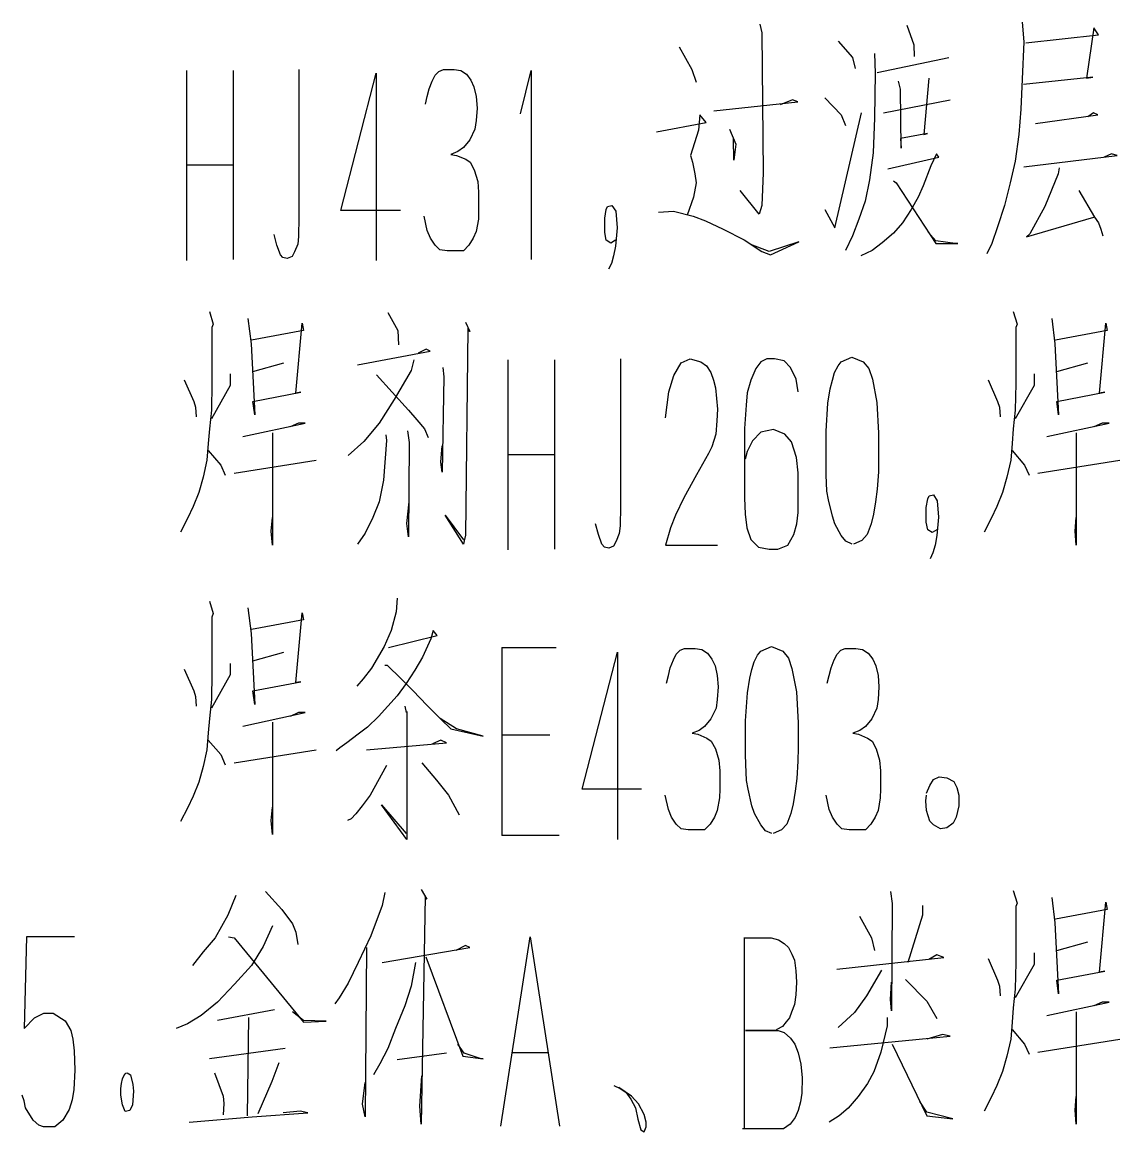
# Model space of a CAD drawing. Extents: x 0 to 8410, y 0 to 11890.
# Drawn here: x 6490 to 6717.6, y 10666 to 10896 of the extents above; entities that cross this region are included whole.
import ezdxf

# ---------------------------------------------------------------- set-up
doc = ezdxf.new("R2010")
doc.units = 0
doc.header["$MEASUREMENT"] = 0
doc.layers.add('6', color=7, linetype='Continuous')
doc.layers.add('8', color=7, linetype='Continuous')

# ---------------------------------------------------------------- blocks, each defined once
blk = doc.blocks.new('BLKENT759')
at = {"layer": '8', "color": 2, "linetype": 'Continuous'}
for p, q in [((6642.97, 10895.6), (6643.37, 10893.8)), ((6673.43, 10895.4), (6674.87, 10891.3)), ((6697.35, 10896), (6697.74, 10891.9)), ((6643.37, 10893.8), (6643.63, 10864.8)), ((6698.14, 10891.7), (6713.17, 10893.4)), ((6712.25, 10894.8), (6710.69, 10884.4)), ((6713.17, 10893.4), (6712.25, 10894.8)), ((6626.24, 10890.9), (6628.86, 10886.2)), ((6659.18, 10892.1), (6662.19, 10888.7)), ((6674.87, 10891.3), (6675, 10888.9)), ((6697.74, 10891.9), (6697.35, 10884.2)), ((6662.19, 10888.7), (6662.71, 10886.4)), ((6666.76, 10889.5), (6666.89, 10885.4)), ((6667.29, 10885.6), (6682.19, 10888.7)), ((6524.08, 10886), (6524.08, 10846.6)), ((6533.76, 10886), (6533.76, 10846.8)), ((6547.42, 10886.2), (6547.42, 10855.6)), ((6576.44, 10885.8), (6577.35, 10886.2)), ((6577.35, 10886.2), (6579.57, 10886.2)), ((6579.57, 10886.2), (6580.95, 10886)), ((6580.95, 10886), (6582.12, 10885.2)), ((6593.36, 10877), (6595.59, 10886)), ((6595.59, 10886), (6595.59, 10846.8)), ((6628.86, 10886.2), (6629.77, 10883.6)), ((6556.11, 10857), (6563.43, 10885.4)), ((6563.43, 10885.4), (6563.43, 10846.6)), ((6574.41, 10882.2), (6575.06, 10883.8)), ((6575.06, 10883.8), (6575.65, 10885)), ((6575.65, 10885), (6576.44, 10885.8)), ((6582.12, 10885.2), (6583.04, 10884)), ((6583.04, 10884), (6583.69, 10882.6)), ((6666.89, 10885.4), (6666.76, 10876.2)), ((6672.12, 10882.1), (6671.73, 10883.8)), ((6678.01, 10884.4), (6676.96, 10872.7)), ((6697.35, 10884.2), (6697.09, 10878)), ((6711.99, 10884.6), (6697.61, 10883.1)), ((6710.69, 10884.4), (6711.99, 10884.6)), ((6574.02, 10880.6), (6574.41, 10882.2)), ((6583.69, 10882.6), (6584.15, 10880.6)), ((6672.25, 10869.9), (6672.12, 10882.1)), ((6573.63, 10879), (6574.02, 10880.6)), ((6584.15, 10880.6), (6584.35, 10878.2)), ((6633.43, 10877.6), (6650.82, 10879.5)), ((6649.77, 10879.9), (6647.16, 10878.9)), ((6650.82, 10879.5), (6649.77, 10879.9)), ((6656.44, 10880.3), (6659.84, 10876.8)), ((6668.59, 10877.2), (6682.45, 10879.9)), ((6584.35, 10878.2), (6584.15, 10875.6)), ((6630.55, 10876.8), (6630.29, 10873.6)), ((6631.86, 10875.2), (6630.55, 10876.8)), ((6658.53, 10853.4), (6664.02, 10877.2)), ((6659.84, 10876.8), (6660.75, 10874.6)), ((6697.09, 10878), (6696.7, 10872.7)), ((6700.1, 10875), (6713.04, 10876.8)), ((6712.12, 10877.2), (6710.95, 10876.4)), ((6713.04, 10876.8), (6712.12, 10877.2)), ((6584.15, 10875.6), (6583.89, 10873.8)), ((6621.54, 10873.3), (6631.86, 10875.2)), ((6666.76, 10876.2), (6666.5, 10868.9)), ((6583.89, 10873.8), (6582.84, 10871.6)), ((6630.29, 10873.6), (6628.59, 10868.4)), ((6636.7, 10873.8), (6638.01, 10870.7)), ((6677.74, 10872.9), (6672.12, 10871.9)), ((6676.96, 10872.7), (6677.74, 10872.9)), ((6696.7, 10872.7), (6695.91, 10867.2)), ((6581.54, 10870), (6580.36, 10869.2)), ((6582.84, 10871.6), (6581.54, 10870)), ((6637.61, 10867.4), (6637.48, 10871.9)), ((6638.01, 10870.7), (6637.61, 10867.4)), ((6672.12, 10871.9), (6672.25, 10869.9)), ((6580.36, 10869.2), (6578.92, 10868.6)), ((6578.92, 10868.6), (6580.1, 10868.4)), ((6580.1, 10868.4), (6581.99, 10867.6)), ((6581.99, 10867.6), (6582.91, 10867)), ((6628.59, 10868.4), (6628.99, 10867)), ((6666.5, 10868.9), (6665.72, 10863.3)), ((6669.51, 10865.6), (6680.1, 10868)), ((6679.57, 10868.7), (6678.4, 10866.2)), ((6680.1, 10868), (6679.57, 10868.7)), ((6697.74, 10866), (6717.09, 10868.4)), ((6715.91, 10868.7), (6714.35, 10868)), ((6717.09, 10868.4), (6715.91, 10868.7)), ((6524.08, 10866.4), (6533.63, 10866.4)), ((6582.91, 10867), (6583.76, 10865.4)), ((6583.76, 10865.4), (6584.48, 10863)), ((6628.99, 10867), (6629.51, 10864.6)), ((6678.4, 10866.2), (6676.83, 10862.1)), ((6695.91, 10867.2), (6694.87, 10862.7)), ((6705.06, 10865.8), (6704.8, 10864.6)), ((6584.48, 10863), (6584.67, 10860.8)), ((6629.51, 10864.6), (6629.77, 10862.7)), ((6643.63, 10864.8), (6643.37, 10858)), ((6665.72, 10863.3), (6664.8, 10858.9)), ((6670.69, 10863.1), (6671.21, 10862.7)), ((6704.8, 10864.6), (6702.06, 10857.8)), ((6584.67, 10860.8), (6584.67, 10857)), ((6629.77, 10862.7), (6629.25, 10859.7)), ((6642.84, 10856.2), (6638.92, 10861.1)), ((6671.21, 10862.7), (6679.44, 10850.1)), ((6676.83, 10862.1), (6675.78, 10859.7)), ((6694.87, 10862.7), (6693.69, 10858)), ((6709.12, 10861.1), (6712.38, 10855.6)), ((6629.25, 10859.7), (6627.94, 10856)), ((6664.8, 10858.9), (6663.5, 10855.2)), ((6675.78, 10859.7), (6674.35, 10857.2)), ((6568.46, 10857), (6556.11, 10857)), ((6584.67, 10857), (6584.61, 10855.2)), ((6610.82, 10855.4), (6611.14, 10857.2)), ((6611.14, 10857.2), (6611.4, 10857.8)), ((6611.4, 10857.8), (6612.32, 10858)), ((6612.32, 10858), (6613.1, 10856.8)), ((6613.1, 10856.8), (6613.37, 10853.4)), ((6621.93, 10856.6), (6625.06, 10856.8)), ((6625.06, 10856.8), (6629.12, 10855.8)), ((6643.37, 10858), (6642.84, 10856.2)), ((6656.44, 10857.2), (6658.53, 10853.4)), ((6674.35, 10857.2), (6672.52, 10854.4)), ((6693.69, 10858), (6692.25, 10853.6)), ((6702.06, 10857.8), (6698.92, 10852.1)), ((6547.42, 10855.6), (6547.35, 10851.6)), ((6574.02, 10852.8), (6573.36, 10855.8)), ((6584.61, 10855.2), (6584.15, 10852.6)), ((6610.82, 10852.4), (6610.82, 10855.4)), ((6629.12, 10855.8), (6631.73, 10854.8)), ((6631.73, 10854.8), (6635.39, 10853.1)), ((6663.5, 10855.2), (6662.19, 10851.7)), ((6672.52, 10854.4), (6670.69, 10852.3)), ((6698.27, 10851.5), (6712.25, 10855.6)), ((6712.38, 10855.6), (6713.17, 10854.4)), ((6713.17, 10854.4), (6713.69, 10853.1)), ((6542.84, 10849.8), (6542.25, 10852)), ((6547.35, 10851.6), (6547.16, 10850)), ((6574.67, 10851.2), (6574.02, 10852.8)), ((6584.15, 10852.6), (6583.56, 10851.2)), ((6611.14, 10850.8), (6610.82, 10852.4)), ((6613.37, 10853.4), (6613.04, 10849.6)), ((6635.39, 10853.1), (6639.71, 10850.9)), ((6662.19, 10851.7), (6660.75, 10848.7)), ((6670.69, 10852.3), (6668.33, 10850.3)), ((6679.44, 10850.7), (6677.87, 10852.5)), ((6692.25, 10853.6), (6691.08, 10850.1)), ((6698.92, 10852.1), (6698.27, 10851.5)), ((6713.69, 10853.1), (6714.08, 10851.7)), ((6543.56, 10847.8), (6542.84, 10849.8)), ((6547.16, 10850), (6546.5, 10848.4)), ((6575.65, 10849.8), (6574.67, 10851.2)), ((6576.63, 10848.8), (6575.65, 10849.8)), ((6582.65, 10849.8), (6581.54, 10848.6)), ((6583.56, 10851.2), (6582.65, 10849.8)), ((6612.06, 10850.2), (6611.14, 10850.8)), ((6613.04, 10850.8), (6612.06, 10850.2)), ((6613.04, 10849.6), (6612.65, 10847.6)), ((6639.71, 10850.9), (6643.37, 10848.5)), ((6644.93, 10848.5), (6641.14, 10849.9)), ((6651.08, 10850.5), (6644.93, 10848.5)), ((6645.2, 10847.8), (6651.08, 10850.5)), ((6668.33, 10850.3), (6666.24, 10848.7)), ((6683.5, 10850.1), (6679.44, 10850.7)), ((6679.44, 10850.1), (6684.02, 10850.1)), ((6684.02, 10850.1), (6683.5, 10850.1)), ((6691.08, 10850.1), (6690.03, 10848)), ((6544.08, 10847.2), (6543.56, 10847.8)), ((6545, 10847), (6544.08, 10847.2)), ((6545.98, 10847.4), (6545, 10847)), ((6546.5, 10848.4), (6545.98, 10847.4)), ((6578.14, 10848.6), (6576.63, 10848.8)), ((6581.54, 10848.6), (6578.14, 10848.6)), ((6612.65, 10847.6), (6612.19, 10846)), ((6643.37, 10848.5), (6645.2, 10847.8)), ((6666.24, 10848.7), (6663.89, 10847.6)), ((6612.19, 10846), (6611.6, 10844.8)), ((6528.85, 10836), (6529.64, 10833.4)), ((6565.85, 10835.8), (6567.94, 10832.1)), ((6695.52, 10836), (6696.31, 10833.4)), ((6529.64, 10833.4), (6529.38, 10832.7)), ((6536.83, 10834.6), (6537.48, 10829.3)), ((6546.76, 10819.1), (6548.07, 10833.6)), ((6548.07, 10833.6), (6548.33, 10832.1)), ((6581.93, 10833.8), (6582.84, 10831.9)), ((6696.31, 10833.4), (6696.04, 10832.7)), ((6703.5, 10834.6), (6704.15, 10829.3)), ((6713.43, 10819.1), (6714.74, 10833.6)), ((6714.74, 10833.6), (6715, 10832.1)), ((6529.38, 10832.7), (6529.38, 10821.1)), ((6548.33, 10832.1), (6537.61, 10830.1)), ((6567.94, 10832.1), (6568.07, 10829.1)), ((6582.45, 10832.5), (6581.93, 10789.7)), ((6582.84, 10831.9), (6582.45, 10832.5)), ((6696.04, 10832.7), (6696.04, 10821.1)), ((6715, 10832.1), (6704.28, 10830.1)), ((6537.48, 10829.3), (6538.27, 10814.6)), ((6704.15, 10829.3), (6704.93, 10814.6)), ((6559.57, 10825), (6574.61, 10827.8)), ((6573.82, 10828.2), (6572.12, 10827.4)), ((6574.61, 10827.8), (6573.82, 10828.2)), ((6614.08, 10826.2), (6614.08, 10795.6)), ((6626.63, 10825.4), (6628.53, 10826.2)), ((6628.53, 10826.2), (6630.75, 10825.6)), ((6644.41, 10826.2), (6643.17, 10825.6)), ((6646.04, 10826.2), (6644.41, 10826.2)), ((6648, 10825.8), (6646.04, 10826.2)), ((6659.84, 10825.6), (6662.06, 10826.6)), ((6662.06, 10826.6), (6664.41, 10825.6)), ((6537.87, 10823.6), (6544.28, 10825.4)), ((6570.68, 10823.8), (6567.16, 10817.8)), ((6571.21, 10826), (6570.68, 10823.8)), ((6577.22, 10824.4), (6577.48, 10822.5)), ((6590.75, 10826), (6590.75, 10786.6)), ((6600.42, 10826), (6600.42, 10786.8)), ((6625.13, 10822.8), (6626.63, 10825.4)), ((6630.75, 10825.6), (6631.93, 10824.8)), ((6631.93, 10824.8), (6632.78, 10823.4)), ((6642.12, 10824.2), (6641.08, 10821.8)), ((6643.17, 10825.6), (6642.12, 10824.2)), ((6649.31, 10824.4), (6648, 10825.8)), ((6650.49, 10822), (6649.31, 10824.4)), ((6658.46, 10823.4), (6659.18, 10824.8)), ((6659.18, 10824.8), (6659.84, 10825.6)), ((6664.41, 10825.6), (6665.59, 10824.2)), ((6665.59, 10824.2), (6666.31, 10822)), ((6704.54, 10823.6), (6710.95, 10825.4)), ((6523.63, 10821.9), (6525.59, 10817.4)), ((6533.17, 10823.1), (6533.17, 10820.7)), ((6563.49, 10822.9), (6566.76, 10819.3)), ((6577.48, 10822.5), (6577.09, 10802.7)), ((6624.08, 10819.4), (6625.13, 10822.8)), ((6632.78, 10823.4), (6633.36, 10821.8)), ((6633.36, 10821.8), (6633.76, 10820.2)), ((6641.08, 10821.8), (6640.36, 10819.2)), ((6650.95, 10819.4), (6650.49, 10822)), ((6657.55, 10820), (6658.01, 10821.8)), ((6658.01, 10821.8), (6658.46, 10823.4)), ((6666.31, 10822), (6667.22, 10817.2)), ((6690.29, 10821.9), (6692.25, 10817.4)), ((6699.84, 10823.1), (6699.84, 10820.7)), ((6529.38, 10821.1), (6529.25, 10815.6)), ((6533.17, 10820.7), (6529.25, 10813.8)), ((6537.87, 10817.4), (6547.81, 10819.3)), ((6547.81, 10819.3), (6546.76, 10819.1)), ((6566.76, 10819.3), (6570.16, 10815.6)), ((6623.43, 10814), (6624.08, 10819.4)), ((6633.76, 10820.2), (6634.21, 10815.8)), ((6640.36, 10819.2), (6640.16, 10816.6)), ((6657.09, 10817), (6657.55, 10820)), ((6696.04, 10821.1), (6695.91, 10815.6)), ((6699.84, 10820.7), (6695.91, 10813.8)), ((6704.54, 10817.4), (6714.48, 10819.3)), ((6714.48, 10819.3), (6713.43, 10819.1)), ((6525.59, 10817.4), (6525.98, 10816.2)), ((6538.27, 10814.6), (6537.87, 10817.4)), ((6567.16, 10817.8), (6564.02, 10812.9)), ((6656.7, 10811.2), (6657.09, 10817)), ((6667.22, 10817.2), (6667.61, 10810.8)), ((6692.25, 10817.4), (6692.65, 10816.2)), ((6704.93, 10814.6), (6704.54, 10817.4)), ((6525.98, 10816.2), (6526.11, 10814.2)), ((6529.25, 10815.6), (6528.85, 10811.7)), ((6570.16, 10815.6), (6571.86, 10813.6)), ((6634.21, 10815.8), (6634.08, 10813.4)), ((6640.16, 10816.6), (6639.77, 10811.8)), ((6692.65, 10816.2), (6692.78, 10814.2)), ((6695.91, 10815.6), (6695.52, 10811.7)), ((6535.78, 10810.1), (6548.72, 10812.9)), ((6547.29, 10812.9), (6545.59, 10812.1)), ((6548.72, 10812.9), (6547.29, 10812.9)), ((6564.02, 10812.9), (6560.88, 10809.1)), ((6571.86, 10813.6), (6573.43, 10811.7)), ((6634.08, 10813.4), (6633.82, 10810.6)), ((6702.45, 10810.1), (6715.39, 10812.9)), ((6713.95, 10812.9), (6712.25, 10812.1)), ((6715.39, 10812.9), (6713.95, 10812.9)), ((6528.85, 10811.7), (6528.59, 10808.7)), ((6541.93, 10810.9), (6541.93, 10787.6)), ((6565.46, 10810.5), (6565.59, 10809.3)), ((6569.9, 10811.3), (6570.29, 10808.9)), ((6573.43, 10811.7), (6574.21, 10809.9)), ((6633.82, 10810.6), (6633.04, 10808)), ((6639.77, 10811.8), (6639.77, 10797.4)), ((6643.17, 10811), (6641.47, 10809.2)), ((6645.78, 10811.6), (6643.17, 10811)), ((6648.14, 10810.6), (6645.78, 10811.6)), ((6649.57, 10809), (6648.14, 10810.6)), ((6656.7, 10804.2), (6656.7, 10811.2)), ((6667.61, 10810.8), (6667.61, 10805.6)), ((6695.52, 10811.7), (6695.26, 10808.7)), ((6708.59, 10810.9), (6708.59, 10787.6)), ((6528.59, 10808.7), (6528.33, 10805.2)), ((6560.88, 10809.1), (6557.61, 10806.2)), ((6565.59, 10809.3), (6564.93, 10801.1)), ((6570.29, 10808.9), (6570.16, 10789.3)), ((6576.83, 10804.8), (6577.09, 10808.2)), ((6633.04, 10808), (6632.32, 10806.6)), ((6641.47, 10809.2), (6640.36, 10807)), ((6650.55, 10805.8), (6649.57, 10809)), ((6695.26, 10808.7), (6695, 10805.2)), ((6528.59, 10807.2), (6531.21, 10804.2)), ((6590.75, 10806.4), (6600.29, 10806.4)), ((6632.32, 10806.6), (6629.83, 10802.2)), ((6640.36, 10807), (6639.9, 10805.4)), ((6650.95, 10802.6), (6650.55, 10805.8)), ((6667.61, 10805.6), (6667.55, 10802.8)), ((6695.26, 10807.2), (6697.87, 10804.2)), ((6528.33, 10805.2), (6527.55, 10801.7)), ((6531.21, 10804.2), (6532.12, 10802.1)), ((6533.95, 10802.5), (6550.95, 10805.2)), ((6577.09, 10802.7), (6576.83, 10804.8)), ((6656.76, 10802.2), (6656.7, 10804.2)), ((6695, 10805.2), (6694.21, 10801.7)), ((6697.87, 10804.2), (6698.79, 10802.1)), ((6700.62, 10802.5), (6717.61, 10805.2)), ((6527.55, 10801.7), (6526.63, 10798.5)), ((6564.93, 10801.1), (6564.02, 10796.6)), ((6629.83, 10802.2), (6627.22, 10797.4)), ((6650.95, 10797.2), (6650.95, 10802.6)), ((6656.89, 10798.8), (6656.76, 10802.2)), ((6667.55, 10802.8), (6667.29, 10799.2)), ((6694.21, 10801.7), (6693.3, 10798.5)), ((6526.63, 10798.5), (6525.46, 10795.6)), ((6657.22, 10797), (6656.89, 10798.8)), ((6667.29, 10799.2), (6666.96, 10796.6)), ((6693.3, 10798.5), (6692.12, 10795.6)), ((6564.02, 10796.6), (6562.71, 10793.3)), ((6569.77, 10792.1), (6570.29, 10796.6)), ((6627.22, 10797.4), (6625.46, 10793.8)), ((6639.77, 10797.4), (6639.9, 10794)), ((6650.95, 10794.4), (6650.95, 10797.2)), ((6658.01, 10793.6), (6657.22, 10797)), ((6666.96, 10796.6), (6666.57, 10794)), ((6677.48, 10795.4), (6677.81, 10797.2)), ((6677.81, 10797.2), (6678.07, 10797.8)), ((6678.07, 10797.8), (6678.99, 10798)), ((6678.99, 10798), (6679.77, 10796.8)), ((6679.77, 10796.8), (6680.03, 10793.4)), ((6525.46, 10795.6), (6524.28, 10793.1)), ((6614.08, 10795.6), (6614.02, 10791.6)), ((6639.9, 10794), (6640.29, 10791.2)), ((6650.62, 10792), (6650.95, 10794.4)), ((6666.57, 10794), (6666.04, 10792)), ((6677.48, 10792.4), (6677.48, 10795.4)), ((6692.12, 10795.6), (6690.95, 10793.1)), ((6524.28, 10793.1), (6522.84, 10790.3)), ((6541.67, 10790.5), (6541.93, 10793.3)), ((6562.71, 10793.3), (6561.14, 10790.1)), ((6570.16, 10789.3), (6569.77, 10792.1)), ((6581.53, 10787.8), (6577.74, 10793.8)), ((6577.74, 10793.8), (6581.53, 10788.7)), ((6609.51, 10789.8), (6608.92, 10792)), ((6614.02, 10791.6), (6613.82, 10790)), ((6625.46, 10793.8), (6624.48, 10791.2)), ((6650.03, 10789.8), (6650.62, 10792)), ((6658.53, 10792), (6658.01, 10793.6)), ((6659.84, 10789.6), (6658.53, 10792)), ((6666.04, 10792), (6665.26, 10789.8)), ((6677.81, 10790.8), (6677.48, 10792.4)), ((6680.03, 10793.4), (6679.7, 10789.6)), ((6690.95, 10793.1), (6689.51, 10790.3)), ((6708.33, 10790.5), (6708.59, 10793.3)), ((6541.93, 10787.6), (6541.67, 10790.5)), ((6561.14, 10790.1), (6559.57, 10787.8)), ((6581.93, 10789.7), (6581.66, 10788.5)), ((6610.23, 10787.8), (6609.51, 10789.8)), ((6613.82, 10790), (6613.17, 10788.4)), ((6624.48, 10791.2), (6623.43, 10787.6)), ((6640.29, 10791.2), (6641.14, 10788.8)), ((6648.79, 10787.6), (6650.03, 10789.8)), ((6660.82, 10788.4), (6659.84, 10789.6)), ((6665.26, 10789.8), (6664.15, 10788.6)), ((6678.72, 10790.2), (6677.81, 10790.8)), ((6679.7, 10790.8), (6678.72, 10790.2)), ((6679.7, 10789.6), (6679.31, 10787.6)), ((6708.59, 10787.6), (6708.33, 10790.5)), ((6581.66, 10788.5), (6581.53, 10787.8)), ((6610.75, 10787.2), (6610.23, 10787.8)), ((6611.66, 10787), (6610.75, 10787.2)), ((6612.65, 10787.4), (6611.66, 10787)), ((6613.17, 10788.4), (6612.65, 10787.4)), ((6623.43, 10787.6), (6634.21, 10787.6)), ((6641.14, 10788.8), (6642.71, 10787.2)), ((6642.71, 10787.2), (6644.93, 10786.8)), ((6646.7, 10786.8), (6648.79, 10787.6)), ((6662.12, 10787.8), (6660.82, 10788.4)), ((6664.15, 10788.6), (6662.38, 10787.8)), ((6679.31, 10787.6), (6678.85, 10786)), ((6644.93, 10786.8), (6646.7, 10786.8)), ((6678.85, 10786), (6678.27, 10784.8)), ((6528.85, 10776), (6529.64, 10773.4)), ((6567.81, 10776.6), (6567.55, 10773.8)), ((6529.64, 10773.4), (6529.38, 10772.7)), ((6536.83, 10774.6), (6537.48, 10769.3)), ((6546.76, 10759.1), (6548.07, 10773.6)), ((6548.07, 10773.6), (6548.33, 10772.1)), ((6567.55, 10773.8), (6566.5, 10769.9)), ((6529.38, 10772.7), (6529.38, 10761.1)), ((6548.33, 10772.1), (6537.61, 10770.1)), ((6537.48, 10769.3), (6538.27, 10754.6)), ((6566.5, 10769.9), (6565.06, 10766.6)), ((6565.98, 10766.4), (6576.04, 10768.9)), ((6575.26, 10769.9), (6574.74, 10768.2)), ((6576.04, 10768.9), (6575.26, 10769.9)), ((6565.06, 10766.6), (6562.45, 10762.1)), ((6574.74, 10768.2), (6573.04, 10764.4)), ((6589.51, 10766.4), (6600.75, 10766.4)), ((6589.57, 10727.4), (6589.57, 10766.4)), ((6643.17, 10765.6), (6645.39, 10766.6)), ((6645.39, 10766.6), (6647.74, 10765.6)), ((6537.87, 10763.6), (6544.28, 10765.4)), ((6573.04, 10764.4), (6571.47, 10761.7)), ((6606.11, 10737), (6613.43, 10765.4)), ((6613.43, 10765.4), (6613.43, 10726.6)), ((6625.06, 10763.8), (6625.65, 10765)), ((6625.65, 10765), (6626.44, 10765.8)), ((6626.44, 10765.8), (6627.35, 10766.2)), ((6627.35, 10766.2), (6629.57, 10766.2)), ((6629.57, 10766.2), (6630.95, 10766)), ((6630.95, 10766), (6632.12, 10765.2)), ((6632.12, 10765.2), (6633.04, 10764)), ((6633.04, 10764), (6633.69, 10762.6)), ((6641.8, 10763.4), (6642.51, 10764.8)), ((6642.51, 10764.8), (6643.17, 10765.6)), ((6647.74, 10765.6), (6648.92, 10764.2)), ((6648.92, 10764.2), (6649.64, 10762)), ((6658.4, 10763.8), (6658.99, 10765)), ((6658.99, 10765), (6659.77, 10765.8)), ((6659.77, 10765.8), (6660.68, 10766.2)), ((6660.68, 10766.2), (6662.91, 10766.2)), ((6662.91, 10766.2), (6664.28, 10766)), ((6664.28, 10766), (6665.46, 10765.2)), ((6665.46, 10765.2), (6666.37, 10764)), ((6666.37, 10764), (6667.02, 10762.6)), ((6523.63, 10761.9), (6525.59, 10757.4)), ((6533.17, 10763.1), (6533.17, 10760.7)), ((6562.45, 10762.1), (6560.75, 10759.9)), ((6565.19, 10762.7), (6565.72, 10762.7)), ((6565.72, 10762.7), (6568.59, 10759.9)), ((6571.47, 10761.7), (6569.64, 10758.9)), ((6624.02, 10760.6), (6624.41, 10762.2)), ((6624.41, 10762.2), (6625.06, 10763.8)), ((6633.69, 10762.6), (6634.15, 10760.6)), ((6640.88, 10760), (6641.34, 10761.8)), ((6641.34, 10761.8), (6641.8, 10763.4)), ((6649.64, 10762), (6650.55, 10757.2)), ((6657.35, 10760.6), (6657.74, 10762.2)), ((6657.74, 10762.2), (6658.4, 10763.8)), ((6667.02, 10762.6), (6667.48, 10760.6)), ((6529.38, 10761.1), (6529.25, 10755.6)), ((6533.17, 10760.7), (6529.25, 10753.8)), ((6560.75, 10759.9), (6559.44, 10758.4)), ((6568.59, 10759.9), (6571.08, 10757.4)), ((6623.63, 10759), (6624.02, 10760.6)), ((6634.15, 10760.6), (6634.34, 10758.2)), ((6640.42, 10757), (6640.88, 10760)), ((6656.96, 10759), (6657.35, 10760.6)), ((6667.48, 10760.6), (6667.68, 10758.2)), ((6525.59, 10757.4), (6525.98, 10756.2)), ((6537.87, 10757.4), (6547.81, 10759.3)), ((6538.27, 10754.6), (6537.87, 10757.4)), ((6547.81, 10759.3), (6546.76, 10759.1)), ((6569.64, 10758.9), (6567.81, 10756.4)), ((6571.08, 10757.4), (6573.95, 10754.4)), ((6634.34, 10758.2), (6634.15, 10755.6)), ((6650.55, 10757.2), (6650.95, 10750.8)), ((6667.68, 10758.2), (6667.48, 10755.6)), ((6525.98, 10756.2), (6526.11, 10754.2)), ((6529.25, 10755.6), (6528.85, 10751.7)), ((6567.81, 10756.4), (6565.85, 10754.2)), ((6634.15, 10755.6), (6633.89, 10753.8)), ((6640.03, 10751.2), (6640.42, 10757)), ((6667.48, 10755.6), (6667.22, 10753.8)), ((6535.78, 10750.1), (6548.72, 10752.9)), ((6547.29, 10752.9), (6545.59, 10752.1)), ((6548.72, 10752.9), (6547.29, 10752.9)), ((6565.85, 10754.2), (6563.89, 10752.1)), ((6569.38, 10754.2), (6569.64, 10752.9)), ((6569.77, 10753.1), (6569.77, 10726.6)), ((6573.95, 10754.4), (6576.83, 10751.5)), ((6633.89, 10753.8), (6632.84, 10751.6)), ((6667.22, 10753.8), (6666.17, 10751.6)), ((6528.85, 10751.7), (6528.59, 10748.7)), ((6541.93, 10750.9), (6541.93, 10727.6)), ((6563.89, 10752.1), (6561.66, 10749.9)), ((6580.1, 10749.5), (6576.7, 10751.7)), ((6576.83, 10751.5), (6578.92, 10749.5)), ((6632.84, 10751.6), (6631.53, 10750)), ((6640.03, 10744.2), (6640.03, 10751.2)), ((6650.95, 10750.8), (6650.95, 10745.6)), ((6666.17, 10751.6), (6664.87, 10750)), ((6528.59, 10748.7), (6528.33, 10745.2)), ((6559.7, 10748.4), (6557.35, 10746.6)), ((6561.66, 10749.9), (6559.7, 10748.4)), ((6578.92, 10749.5), (6585.59, 10748)), ((6585.59, 10748), (6580.1, 10749.5)), ((6599.44, 10748.2), (6589.64, 10748.2)), ((6630.36, 10749.2), (6628.92, 10748.6)), ((6628.92, 10748.6), (6630.1, 10748.4)), ((6630.1, 10748.4), (6631.99, 10747.6)), ((6631.53, 10750), (6630.36, 10749.2)), ((6663.69, 10749.2), (6662.25, 10748.6)), ((6662.25, 10748.6), (6663.43, 10748.4)), ((6663.43, 10748.4), (6665.33, 10747.6)), ((6664.87, 10750), (6663.69, 10749.2)), ((6528.59, 10747.2), (6531.21, 10744.2)), ((6555.91, 10745.6), (6555.13, 10745)), ((6557.35, 10746.6), (6555.91, 10745.6)), ((6561.4, 10745.2), (6578, 10746.6)), ((6576.83, 10747.2), (6575.13, 10746.4)), ((6578, 10746.6), (6576.83, 10747.2)), ((6631.99, 10747.6), (6632.91, 10747)), ((6632.91, 10747), (6633.76, 10745.4)), ((6650.95, 10745.6), (6650.88, 10742.8)), ((6665.33, 10747.6), (6666.24, 10747)), ((6666.24, 10747), (6667.09, 10745.4)), ((6528.33, 10745.2), (6527.55, 10741.7)), ((6531.21, 10744.2), (6532.12, 10742.1)), ((6533.95, 10742.5), (6550.95, 10745.2)), ((6633.76, 10745.4), (6634.48, 10743)), ((6640.1, 10742.2), (6640.03, 10744.2)), ((6667.09, 10745.4), (6667.81, 10743)), ((6527.55, 10741.7), (6526.63, 10738.5)), ((6565.59, 10741.9), (6562.19, 10735.8)), ((6572.91, 10742.5), (6575.91, 10738.9)), ((6634.48, 10743), (6634.67, 10740.8)), ((6640.23, 10738.8), (6640.1, 10742.2)), ((6650.88, 10742.8), (6650.62, 10739.2)), ((6667.81, 10743), (6668.01, 10740.8)), ((6575.91, 10738.9), (6578.4, 10735.8)), ((6634.67, 10740.8), (6634.67, 10737)), ((6640.55, 10737), (6640.23, 10738.8)), ((6650.62, 10739.2), (6650.29, 10736.6)), ((6668.01, 10740.8), (6668.01, 10737)), ((6678.2, 10737.8), (6678.99, 10739)), ((6678.99, 10739), (6680.16, 10739.6)), ((6680.16, 10739.6), (6681.73, 10739.4)), ((6681.73, 10739.4), (6683.17, 10738.6)), ((6526.63, 10738.5), (6525.46, 10735.6)), ((6618.46, 10737), (6606.11, 10737)), ((6634.67, 10737), (6634.61, 10735.2)), ((6641.34, 10733.6), (6640.55, 10737)), ((6650.29, 10736.6), (6649.9, 10734)), ((6668.01, 10737), (6667.94, 10735.2)), ((6677.55, 10736.2), (6678.2, 10737.8)), ((6683.17, 10738.6), (6683.82, 10737.4)), ((6683.82, 10737.4), (6684.21, 10735.8)), ((6525.46, 10735.6), (6524.28, 10733.1)), ((6562.19, 10735.8), (6560.49, 10733.6)), ((6578.4, 10735.8), (6580.62, 10731.7)), ((6624.02, 10732.8), (6623.36, 10735.8)), ((6634.61, 10735.2), (6634.15, 10732.6)), ((6657.35, 10732.8), (6656.7, 10735.8)), ((6667.94, 10735.2), (6667.48, 10732.6)), ((6677.42, 10734.6), (6677.55, 10735.8)), ((6677.55, 10732.6), (6677.42, 10734.6)), ((6684.21, 10735.8), (6684.21, 10733.6)), ((6524.28, 10733.1), (6522.84, 10730.3)), ((6541.67, 10730.5), (6541.93, 10733.3)), ((6559.18, 10731.9), (6558.27, 10730.9)), ((6560.49, 10733.6), (6559.18, 10731.9)), ((6569.77, 10726.6), (6564.54, 10733.8)), ((6564.54, 10733.8), (6569.64, 10727.8)), ((6624.67, 10731.2), (6624.02, 10732.8)), ((6634.15, 10732.6), (6633.56, 10731.2)), ((6641.86, 10732), (6641.34, 10733.6)), ((6643.17, 10729.6), (6641.86, 10732)), ((6649.38, 10732), (6648.59, 10729.8)), ((6649.9, 10734), (6649.38, 10732)), ((6658.01, 10731.2), (6657.35, 10732.8)), ((6667.48, 10732.6), (6666.89, 10731.2)), ((6678.2, 10730.4), (6677.55, 10732.6)), ((6684.21, 10733.6), (6683.69, 10731.2)), ((6541.93, 10727.6), (6541.67, 10730.5)), ((6558.27, 10730.9), (6557.48, 10730.5)), ((6625.65, 10729.8), (6624.67, 10731.2)), ((6626.63, 10728.8), (6625.65, 10729.8)), ((6632.65, 10729.8), (6631.53, 10728.6)), ((6633.56, 10731.2), (6632.65, 10729.8)), ((6644.15, 10728.4), (6643.17, 10729.6)), ((6648.59, 10729.8), (6647.48, 10728.6)), ((6658.99, 10729.8), (6658.01, 10731.2)), ((6659.97, 10728.8), (6658.99, 10729.8)), ((6665.98, 10729.8), (6664.87, 10728.6)), ((6666.89, 10731.2), (6665.98, 10729.8)), ((6678.99, 10729.6), (6678.2, 10730.4)), ((6680.42, 10728.8), (6678.99, 10729.6)), ((6683.04, 10730), (6681.73, 10729)), ((6683.69, 10731.2), (6683.04, 10730)), ((6601.34, 10727.4), (6589.51, 10727.4)), ((6628.14, 10728.6), (6626.63, 10728.8)), ((6631.53, 10728.6), (6628.14, 10728.6)), ((6645.46, 10727.8), (6644.15, 10728.4)), ((6647.48, 10728.6), (6645.72, 10727.8)), ((6661.47, 10728.6), (6659.97, 10728.8)), ((6664.87, 10728.6), (6661.47, 10728.6)), ((6681.73, 10729), (6680.42, 10728.8)), ((6540.49, 10715.8), (6543.89, 10712.1)), ((6572.78, 10716.2), (6573.95, 10714.2)), ((6670.03, 10715.8), (6670.42, 10713.3)), ((6695.52, 10716), (6696.3, 10713.4)), ((6534.34, 10715), (6532.65, 10710.9)), ((6565.19, 10715.6), (6564.67, 10712.9)), ((6573.56, 10714.8), (6572.78, 10667.6)), ((6573.95, 10714.2), (6573.56, 10714.8)), ((6696.3, 10713.4), (6696.04, 10712.7)), ((6703.49, 10714.6), (6704.15, 10709.3)), ((6713.43, 10699.1), (6714.74, 10713.6)), ((6714.74, 10713.6), (6715, 10712.1)), ((6543.89, 10712.1), (6546.11, 10709.1)), ((6564.67, 10712.9), (6562.32, 10706.6)), ((6670.42, 10713.3), (6670.29, 10691.1)), ((6676.7, 10712.9), (6676.7, 10710.9)), ((6696.04, 10712.7), (6696.04, 10701.1)), ((6715, 10712.1), (6704.28, 10710.1)), ((6532.65, 10710.9), (6530.03, 10706.2)), ((6546.11, 10709.1), (6546.76, 10707.4)), ((6663.63, 10710.7), (6666.11, 10706.2)), ((6676.7, 10710.9), (6673.69, 10701.1)), ((6704.15, 10709.3), (6704.93, 10694.6)), ((6541.93, 10708.7), (6539.97, 10704.4)), ((6546.76, 10707.4), (6547.16, 10704.8)), ((6562.32, 10706.6), (6559.7, 10701.1)), ((6490.95, 10706.4), (6490.42, 10687.4)), ((6500.88, 10706.4), (6490.95, 10706.4)), ((6530.03, 10706.2), (6527.55, 10703.3)), ((6532.78, 10706.4), (6533.95, 10706.2)), ((6533.95, 10706.2), (6548.33, 10688.7)), ((6539.97, 10704.4), (6537.61, 10700.5)), ((6561.4, 10704.2), (6561.14, 10669.1)), ((6564.67, 10701.1), (6582.84, 10704.2)), ((6581.93, 10704.6), (6579.97, 10703.6)), ((6582.84, 10704.2), (6581.93, 10704.6)), ((6589.25, 10667.2), (6595.32, 10706.4)), ((6595.32, 10706.4), (6601.47, 10667.2)), ((6639.64, 10706.2), (6645.32, 10706.2)), ((6639.77, 10666.6), (6639.77, 10706.2)), ((6645.32, 10706.2), (6646.83, 10705.8)), ((6646.83, 10705.8), (6648, 10705)), ((6648, 10705), (6648.92, 10704.2)), ((6648.92, 10704.2), (6649.64, 10702.8)), ((6666.11, 10706.2), (6666.76, 10703.6)), ((6704.54, 10703.6), (6710.95, 10705.4)), ((6527.55, 10703.3), (6525.32, 10700.5)), ((6573.69, 10702.3), (6581.4, 10681.7)), ((6649.64, 10702.8), (6650.16, 10701.6)), ((6658.92, 10699.7), (6681.14, 10702.1)), ((6679.7, 10702.7), (6678, 10701.7)), ((6681.14, 10702.1), (6679.7, 10702.7)), ((6690.29, 10701.9), (6692.25, 10697.4)), ((6699.83, 10703.1), (6699.83, 10700.7)), ((6537.61, 10700.5), (6534.08, 10696.6)), ((6559.7, 10701.1), (6557.61, 10696.8)), ((6571.6, 10701.1), (6570.68, 10696.2)), ((6650.16, 10701.6), (6650.42, 10699.4)), ((6696.04, 10701.1), (6695.91, 10695.6)), ((6699.83, 10700.7), (6695.91, 10693.8)), ((6650.42, 10699.4), (6650.55, 10697)), ((6668.2, 10699.5), (6665.06, 10694.2)), ((6673.17, 10697.6), (6677.61, 10693.1)), ((6692.25, 10697.4), (6692.64, 10696.2)), ((6704.54, 10697.4), (6714.48, 10699.3)), ((6704.93, 10694.6), (6704.54, 10697.4)), ((6714.48, 10699.3), (6713.43, 10699.1)), ((6534.08, 10696.6), (6530.55, 10692.9)), ((6557.61, 10696.8), (6555.78, 10693.8)), ((6570.68, 10696.2), (6569.38, 10692.1)), ((6650.55, 10697), (6650.42, 10694.4)), ((6670.03, 10693.4), (6670.29, 10697)), ((6692.64, 10696.2), (6692.78, 10694.2)), ((6695.91, 10695.6), (6695.52, 10691.7)), ((6530.55, 10692.9), (6527.16, 10690.1)), ((6555.78, 10693.8), (6554.87, 10692.5)), ((6650.42, 10694.4), (6650.16, 10692.4)), ((6665.06, 10694.2), (6662.58, 10690.7)), ((6670.29, 10691.1), (6670.03, 10693.4)), ((6677.61, 10693.1), (6679.7, 10689.5)), ((6702.45, 10690.1), (6715.39, 10692.9)), ((6713.95, 10692.9), (6712.25, 10692.1)), ((6715.39, 10692.9), (6713.95, 10692.9)), ((6492.58, 10689.6), (6494.54, 10690.6)), ((6494.54, 10690.6), (6496.44, 10690.6)), ((6496.44, 10690.6), (6498.92, 10689)), ((6542.32, 10691.3), (6530.55, 10689.1)), ((6548.33, 10689.1), (6546.11, 10690.9)), ((6569.38, 10692.1), (6567.42, 10687.4)), ((6649.57, 10690.8), (6649.12, 10689.6)), ((6650.16, 10692.4), (6649.57, 10690.8)), ((6662.58, 10690.7), (6659.18, 10687.6)), ((6695.52, 10691.7), (6695.26, 10688.7)), ((6708.59, 10690.9), (6708.59, 10667.6)), ((6490.42, 10687.4), (6492.58, 10689.6)), ((6498.92, 10689), (6500.1, 10687)), ((6524.28, 10688.4), (6521.93, 10687.4)), ((6527.16, 10690.1), (6524.28, 10688.4)), ((6536.96, 10689.7), (6536.7, 10669.3)), ((6553.04, 10688.9), (6548.33, 10689.1)), ((6548.33, 10688.7), (6553.04, 10688.9)), ((6648.46, 10688.8), (6647.68, 10687.8)), ((6649.12, 10689.6), (6648.46, 10688.8)), ((6669.38, 10689.7), (6669.38, 10688)), ((6695.26, 10688.7), (6695, 10685.2)), ((6500.1, 10687), (6500.55, 10685.2)), ((6567.42, 10687.4), (6565.85, 10683.3)), ((6646.3, 10687), (6640.03, 10687)), ((6640.03, 10687), (6646.76, 10687)), ((6646.5, 10687.2), (6646.3, 10687)), ((6647.68, 10687.8), (6646.5, 10687.2)), ((6646.76, 10687), (6648, 10686.6)), ((6648, 10686.6), (6649.31, 10685.4)), ((6657.48, 10683.4), (6682.45, 10685.8)), ((6669.38, 10688), (6668.07, 10682.5)), ((6680.88, 10686.2), (6677.61, 10685.2)), ((6682.45, 10685.8), (6680.88, 10686.2)), ((6695.26, 10687.2), (6697.87, 10684.2)), ((6500.55, 10685.2), (6500.81, 10682.8)), ((6581.66, 10682.3), (6580.36, 10684.2)), ((6649.31, 10685.4), (6650.23, 10684.2)), ((6650.23, 10684.2), (6650.95, 10682.4)), ((6670.42, 10684.2), (6677.61, 10669.3)), ((6695, 10685.2), (6694.21, 10681.7)), ((6697.87, 10684.2), (6698.79, 10682.1)), ((6700.62, 10682.5), (6717.61, 10685.2)), ((6500.81, 10682.8), (6500.95, 10678.8)), ((6544.54, 10683.3), (6528.85, 10681.1)), ((6565.85, 10683.3), (6564.15, 10680.1)), ((6578, 10682.3), (6567.81, 10680.9)), ((6581.4, 10681.7), (6585.59, 10681.1)), ((6585.19, 10681.1), (6581.66, 10682.3)), ((6598.92, 10682.4), (6591.53, 10682.4)), ((6650.95, 10682.4), (6651.47, 10680)), ((6668.07, 10682.5), (6666.63, 10678.4)), ((6694.21, 10681.7), (6693.3, 10678.5)), ((6543.23, 10680.3), (6541.8, 10676.4)), ((6564.15, 10680.1), (6562.84, 10677.8)), ((6585.59, 10681.1), (6585.19, 10681.1)), ((6651.47, 10680), (6651.73, 10677.2)), ((6500.95, 10678.8), (6500.75, 10674.8)), ((6510.62, 10676), (6510.81, 10677)), ((6510.81, 10677), (6511.34, 10678)), ((6511.34, 10678), (6511.66, 10678.2)), ((6511.8, 10678.2), (6512.51, 10677.8)), ((6512.51, 10677.8), (6512.97, 10675.8)), ((6529.9, 10678.2), (6531.73, 10673.4)), ((6572.51, 10671.3), (6572.91, 10677.6)), ((6651.73, 10677.2), (6651.66, 10674)), ((6666.63, 10678.4), (6665.32, 10676)), ((6693.3, 10678.5), (6692.12, 10675.6)), ((6500.75, 10674.8), (6500.36, 10672.6)), ((6510.49, 10675), (6510.62, 10676)), ((6510.49, 10673.6), (6510.49, 10675)), ((6513.1, 10674.4), (6512.91, 10671.6)), ((6512.97, 10675.8), (6513.1, 10674.4)), ((6541.8, 10676.4), (6538.92, 10669.7)), ((6560.62, 10671.7), (6561.14, 10676.2)), ((6612.71, 10675.6), (6614.02, 10675)), ((6616.37, 10673.4), (6613.76, 10675.2)), ((6614.02, 10675), (6615.19, 10674.2)), ((6665.32, 10676), (6663.36, 10673.3)), ((6692.12, 10675.6), (6690.95, 10673.1)), ((6490.42, 10672.4), (6490.03, 10673.6)), ((6490.75, 10671), (6490.42, 10672.4)), ((6500.36, 10672.6), (6499.77, 10670.6)), ((6510.81, 10671.6), (6510.49, 10673.6)), ((6531.73, 10673.4), (6531.86, 10671.9)), ((6615.19, 10674.2), (6616.24, 10672.8)), ((6616.24, 10672.8), (6617.16, 10671)), ((6617.81, 10671.8), (6616.37, 10673.4)), ((6651.4, 10672.2), (6650.95, 10670.4)), ((6651.66, 10674), (6651.4, 10672.2)), ((6663.36, 10673.3), (6661.27, 10670.9)), ((6677.61, 10670.1), (6676.17, 10672.3)), ((6690.95, 10673.1), (6689.51, 10670.3)), ((6708.33, 10670.5), (6708.59, 10673.3)), ((6492.32, 10668.4), (6490.75, 10671)), ((6499.77, 10670.6), (6498.46, 10668.4)), ((6511.4, 10670.2), (6510.81, 10671.6)), ((6512.32, 10670.4), (6511.4, 10670.2)), ((6512.91, 10671.6), (6512.32, 10670.4)), ((6531.86, 10671.9), (6531.73, 10669.5)), ((6537.74, 10669.1), (6549.25, 10669.9)), ((6547.68, 10670.3), (6544.15, 10669.9)), ((6549.25, 10669.9), (6547.68, 10670.3)), ((6561.14, 10669.1), (6560.62, 10671.7)), ((6572.78, 10667.6), (6572.51, 10671.3)), ((6617.16, 10671), (6617.68, 10668.6)), ((6618.98, 10669.6), (6617.81, 10671.8)), ((6650.95, 10670.4), (6650.29, 10669)), ((6661.27, 10670.9), (6659.44, 10669.3)), ((6682.97, 10668.7), (6677.61, 10670.1)), ((6708.59, 10667.6), (6708.33, 10670.5)), ((6493.49, 10667.4), (6492.32, 10668.4)), ((6494.48, 10667), (6493.49, 10667.4)), ((6498.46, 10668.4), (6496.83, 10667)), ((6524.67, 10668), (6537.74, 10669.1)), ((6617.68, 10668.6), (6618.33, 10666.4)), ((6619.38, 10668), (6618.98, 10669.6)), ((6619.38, 10667), (6619.38, 10668)), ((6649.25, 10667.6), (6647.87, 10666.6)), ((6650.29, 10669), (6649.25, 10667.6)), ((6659.44, 10669.3), (6657.35, 10668)), ((6677.61, 10669.3), (6682.97, 10668.7)), ((6496.83, 10667), (6494.48, 10667)), ((6618.33, 10666.4), (6618.98, 10666)), ((6618.98, 10666), (6619.38, 10667)), ((6647.87, 10666.6), (6639.38, 10666.6))]:
    blk.add_line(p, q, dxfattribs=at)

msp = doc.modelspace()

# ---------------------------------------------------------------- block references
at = {"layer": '6'}
msp.add_blockref('BLKENT759', (0, 0), dxfattribs=at)

doc.saveas('drawing.dxf')
